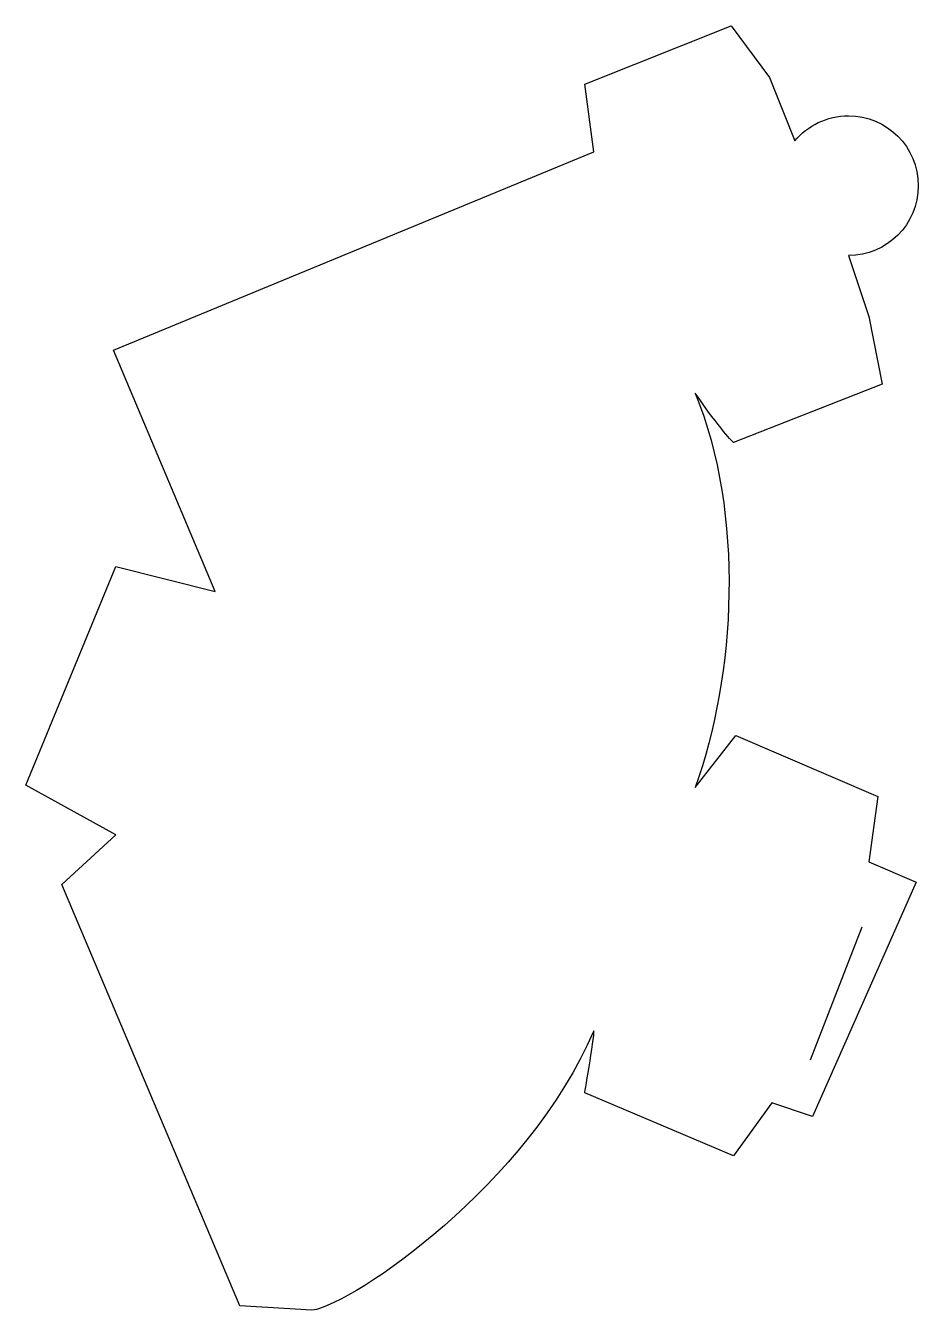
# Model space of a CAD drawing. Header units: centimetres. Extents: x -7.3 to 7.3, y -10.5 to 10.5.
import ezdxf

# ---------------------------------------------------------------- set-up
doc = ezdxf.new("R2010")
doc.units = ezdxf.units.CM
doc.header["$MEASUREMENT"] = 0
doc.layers.add('Camada 1', color=7, linetype='Continuous')

msp = doc.modelspace()

# ---------------------------------------------------------------- linework, layer by layer
at = {"layer": 'Camada 1', "lineweight": 25}
msp.add_open_spline([(6.1631, 6.75034), (6.79477, 6.75034), (7.30681, 7.26239), (7.30681, 7.89405), (7.30681, 7.89405), (7.30681, 8.52572), (6.79476, 9.03774), (6.1631, 9.03774), (6.1631, 9.03774), (5.80996, 9.03774), (5.49421, 8.87772), (5.28442, 8.62618), (5.28442, 8.62618), (5.28442, 8.62618), (4.87178, 9.66485), (4.87178, 9.66485), (4.87178, 9.66485), (4.87178, 9.66485), (4.24461, 10.51337), (4.24461, 10.51337), (4.24461, 10.51337), (4.24461, 10.51337), (1.84645, 9.55415), (1.84645, 9.55415), (1.84645, 9.55415), (1.84645, 9.55415), (1.99406, 8.44732), (1.99406, 8.44732), (1.99406, 8.44732), (1.99406, 8.44732), (-5.86438, 5.20065), (-5.86438, 5.20065), (-5.86438, 5.20065), (-5.86438, 5.20065), (-4.20415, 1.25293), (-4.20415, 1.25293), (-4.20415, 1.25293), (-4.20415, 1.25293), (-5.8275, 1.65891), (-5.8275, 1.65891), (-5.8275, 1.65891), (-5.8275, 1.65891), (-7.30327, -1.91976), (-7.30327, -1.91976), (-7.30327, -1.91976), (-7.30327, -1.91976), (-5.8275, -2.73142), (-5.8275, -2.73142), (-5.8275, -2.73142), (-5.8275, -2.73142), (-6.71295, -3.54314), (-6.71295, -3.54314), (-6.71295, -3.54314), (-6.71295, -3.54314), (-3.79833, -10.44236), (-3.79833, -10.44236), (-3.79833, -10.44236), (-3.79833, -10.44236), (-2.61771, -10.51613), (-2.61771, -10.51613), (-2.61771, -10.51613), (-1.9167, -10.40543), (0.92419, -8.45003), (1.99408, -5.94125), (1.99408, -5.94125), (2.03096, -5.90437), (1.84647, -6.95529), (1.84647, -6.95529), (1.84647, -6.95529), (1.84647, -6.95529), (4.28148, -7.98836), (4.28148, -7.98836), (4.28148, -7.98836), (4.28148, -7.98836), (4.9087, -7.12185), (4.9087, -7.12185), (4.9087, -7.12185), (4.9087, -7.12185), (5.5728, -7.34325), (5.5728, -7.34325), (5.5728, -7.34325), (5.5728, -7.34325), (7.26994, -3.50624), (7.26994, -3.50624), (7.26994, -3.50624), (7.26994, -3.50624), (6.49516, -3.17419), (6.49516, -3.17419), (6.49516, -3.17419), (6.49516, -3.17419), (6.64272, -2.10427), (6.64272, -2.10427), (6.64272, -2.10427), (6.64272, -2.10427), (4.31841, -1.10814), (4.31841, -1.10814), (4.31841, -1.10814), (4.31841, -1.10814), (3.65431, -1.95671), (3.65431, -1.95671), (3.65431, -1.95671), (4.31841, -0.11196), (4.46597, 2.5075), (3.65431, 4.49978), (3.65431, 4.49978), (4.06013, 3.90947), (4.28148, 3.68809), (4.28148, 3.68809), (4.28148, 3.68809), (4.28148, 3.68809), (6.71655, 4.64734), (6.71655, 4.64734), (6.71655, 4.64734), (6.71655, 4.64734), (6.49515, 5.75417), (6.49515, 5.75417), (6.49515, 5.75417), (6.49515, 5.75417), (6.1631, 6.75034), (6.1631, 6.75034)], degree=3, knots=[0, 0, 0, 0, 0.03225806, 0.03225806, 0.03225806, 0.03225806, 0.06451613, 0.06451613, 0.06451613, 0.06451613, 0.09677419, 0.09677419, 0.09677419, 0.09677419, 0.12903226, 0.12903226, 0.12903226, 0.12903226, 0.16129032, 0.16129032, 0.16129032, 0.16129032, 0.19354839, 0.19354839, 0.19354839, 0.19354839, 0.22580645, 0.22580645, 0.22580645, 0.22580645, 0.25806452, 0.25806452, 0.25806452, 0.25806452, 0.29032258, 0.29032258, 0.29032258, 0.29032258, 0.32258065, 0.32258065, 0.32258065, 0.32258065, 0.35483871, 0.35483871, 0.35483871, 0.35483871, 0.38709677, 0.38709677, 0.38709677, 0.38709677, 0.41935484, 0.41935484, 0.41935484, 0.41935484, 0.4516129, 0.4516129, 0.4516129, 0.4516129, 0.48387097, 0.48387097, 0.48387097, 0.48387097, 0.51612903, 0.51612903, 0.51612903, 0.51612903, 0.5483871, 0.5483871, 0.5483871, 0.5483871, 0.58064516, 0.58064516, 0.58064516, 0.58064516, 0.61290323, 0.61290323, 0.61290323, 0.61290323, 0.64516129, 0.64516129, 0.64516129, 0.64516129, 0.67741935, 0.67741935, 0.67741935, 0.67741935, 0.70967742, 0.70967742, 0.70967742, 0.70967742, 0.74193548, 0.74193548, 0.74193548, 0.74193548, 0.77419355, 0.77419355, 0.77419355, 0.77419355, 0.80645161, 0.80645161, 0.80645161, 0.80645161, 0.83870968, 0.83870968, 0.83870968, 0.83870968, 0.87096774, 0.87096774, 0.87096774, 0.87096774, 0.90322581, 0.90322581, 0.90322581, 0.90322581, 0.93548387, 0.93548387, 0.93548387, 0.93548387, 1, 1, 1, 1], dxfattribs=at)
msp.add_open_spline([(6.3845, -4.2441), (6.3845, -4.2441), (5.53593, -6.42091), (5.53593, -6.42091)], degree=3, dxfattribs=at)

doc.saveas('drawing.dxf')
